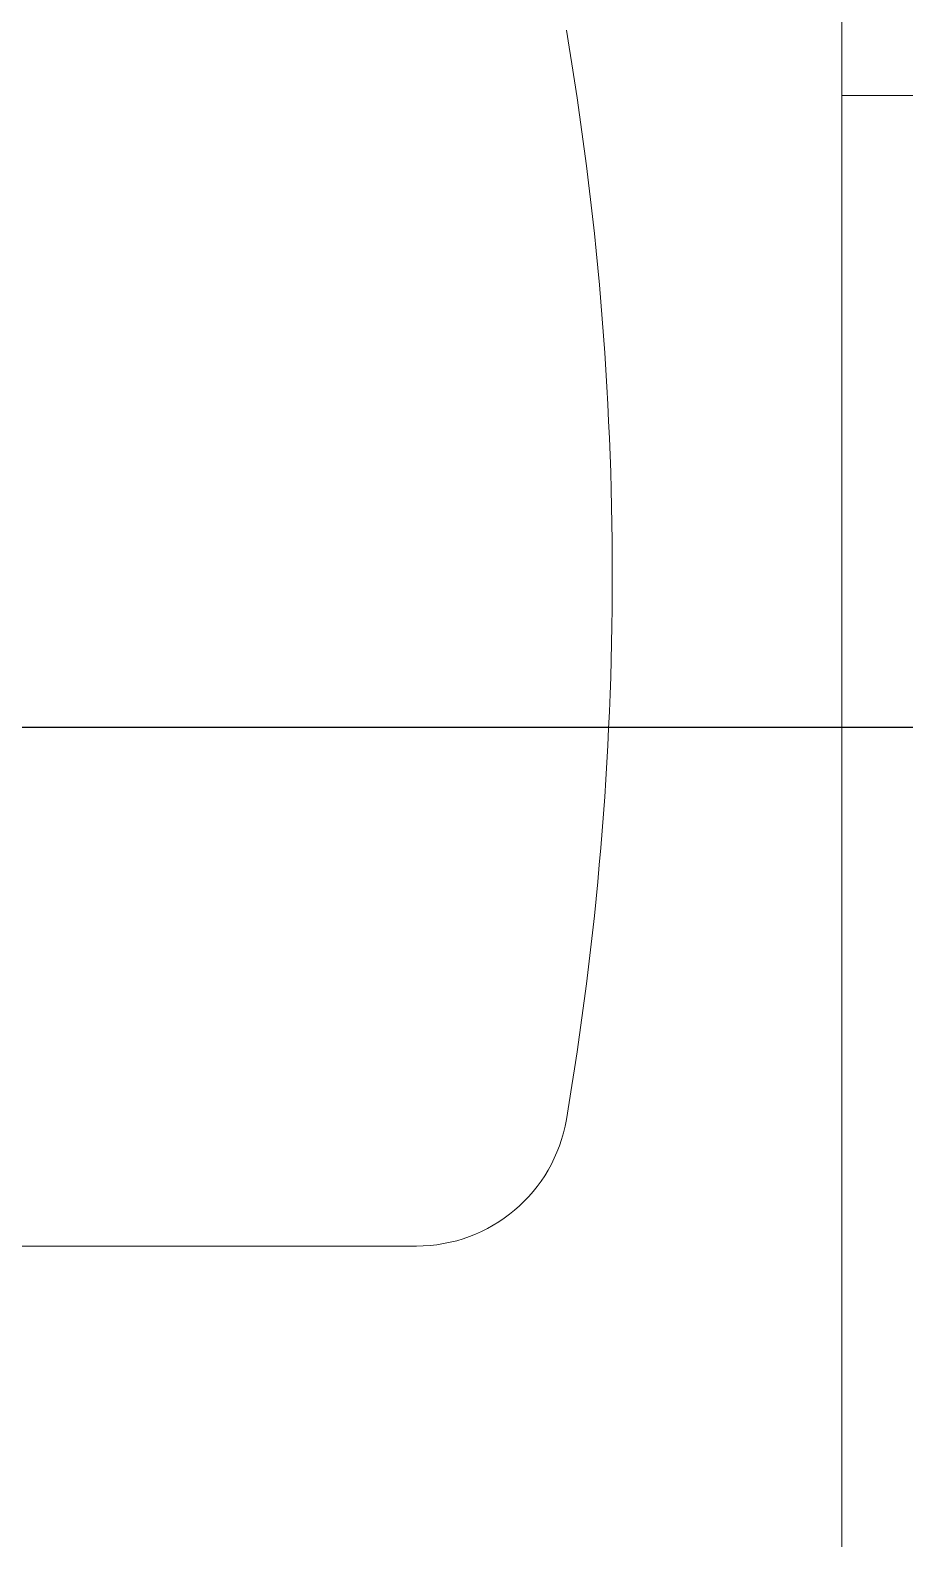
# Model space of a CAD drawing. Header units: inches. Extents: x -12418 to 472786, y -29325 to 19878.
# Drawn here: x 6246.3 to 6533.7, y -9266.7 to -8771 of the extents above; entities that cross this region are included whole.
import ezdxf

# ---------------------------------------------------------------- set-up
doc = ezdxf.new("R2010")
doc.units = ezdxf.units.IN
doc.header["$LTSCALE"] = 25
doc.header["$MEASUREMENT"] = 0
doc.linetypes.add('00-Ground Floor$0$HIDDEN', pattern=[9.525, 6.35, -3.175])
doc.linetypes.add('DASHDOT', pattern=[25.4, 12.7, -6.35, 0, -6.35])
doc.layers.get('0').update_dxf_attribs({"color": 8})
doc.layers.add('00-Ground Floor$0$False Ceiling', color=251, linetype='Continuous')
doc.layers.add('00-Ground Floor$0$LOADING', color=253, linetype='Continuous', lineweight=5)
doc.layers.add('E-LITE-CLNG-CNDT', color=6, linetype='DASHDOT', lineweight=35)

# ---------------------------------------------------------------- blocks, each defined once
blk = doc.blocks.new('00-Ground Floor$0$GF21043-P')
at = {"color": 0, "linetype": '00-Ground Floor$0$HIDDEN'}
blk.add_line((-0.4, 0.6), (-0.4, 0), dxfattribs=at)
at = {"color": 0}
blk.add_line((-0.8, 0), (0.8, 0), dxfattribs=at)
blk = doc.blocks.new('00-Ground Floor$0$GF21018-P')
at = {"color": 0}
blk.add_line((0.22049, 0.47563), (0.22049, 0.0675), dxfattribs=at)
for centre, radius, start, end in [((-0.0001, -0.52948), 1.06948, 80.36712, 99.63288), ((0.17049, 0.47563), 0.05, 0, 80.3671)]:
    blk.add_arc(centre, radius, start, end, dxfattribs=at)
blk = doc.blocks.new('00-Ground Floor$0$A$Ce9e1c4c3')
at = {"layer": '00-Ground Floor$0$False Ceiling', "color": 254, "linetype": 'Continuous'}
blk.add_line((-94542.07, -9000), (-90902.07, -9000), dxfattribs=at)
blk = doc.blocks.new('00-Ground Floor')
at = {"layer": '00-Ground Floor$0$False Ceiling', "color": 254}
blk.add_blockref('00-Ground Floor$0$A$Ce9e1c4c3', (100000, 0), dxfattribs=at)
at = {"layer": '00-Ground Floor$0$LOADING', "extrusion": (1.19929e-18, -8.17187e-07, 1), "xscale": 1000.000000000002, "yscale": 1000.000000000002, "zscale": 1000.000000000002, "rotation": 270}
blk.add_blockref('00-Ground Floor$0$GF21043-P', (6512.93, -9192.43, 0.01), dxfattribs=at)
at = {"layer": '00-Ground Floor$0$LOADING', "extrusion": (-7.77426e-06, -8.17011e-07, 1), "xscale": 1000.000000000003, "yscale": 1000.000000000003, "zscale": 1000.000000000003, "rotation": 269.9985892353254}
blk.add_blockref('00-Ground Floor$0$GF21018-P', (5897.55, -8950.05, -0.03), dxfattribs=at)

msp = doc.modelspace()

# ---------------------------------------------------------------- block references
at = {"layer": 'E-LITE-CLNG-CNDT'}
msp.add_blockref('00-Ground Floor', (0, 0), dxfattribs=at)

doc.saveas('drawing.dxf')
